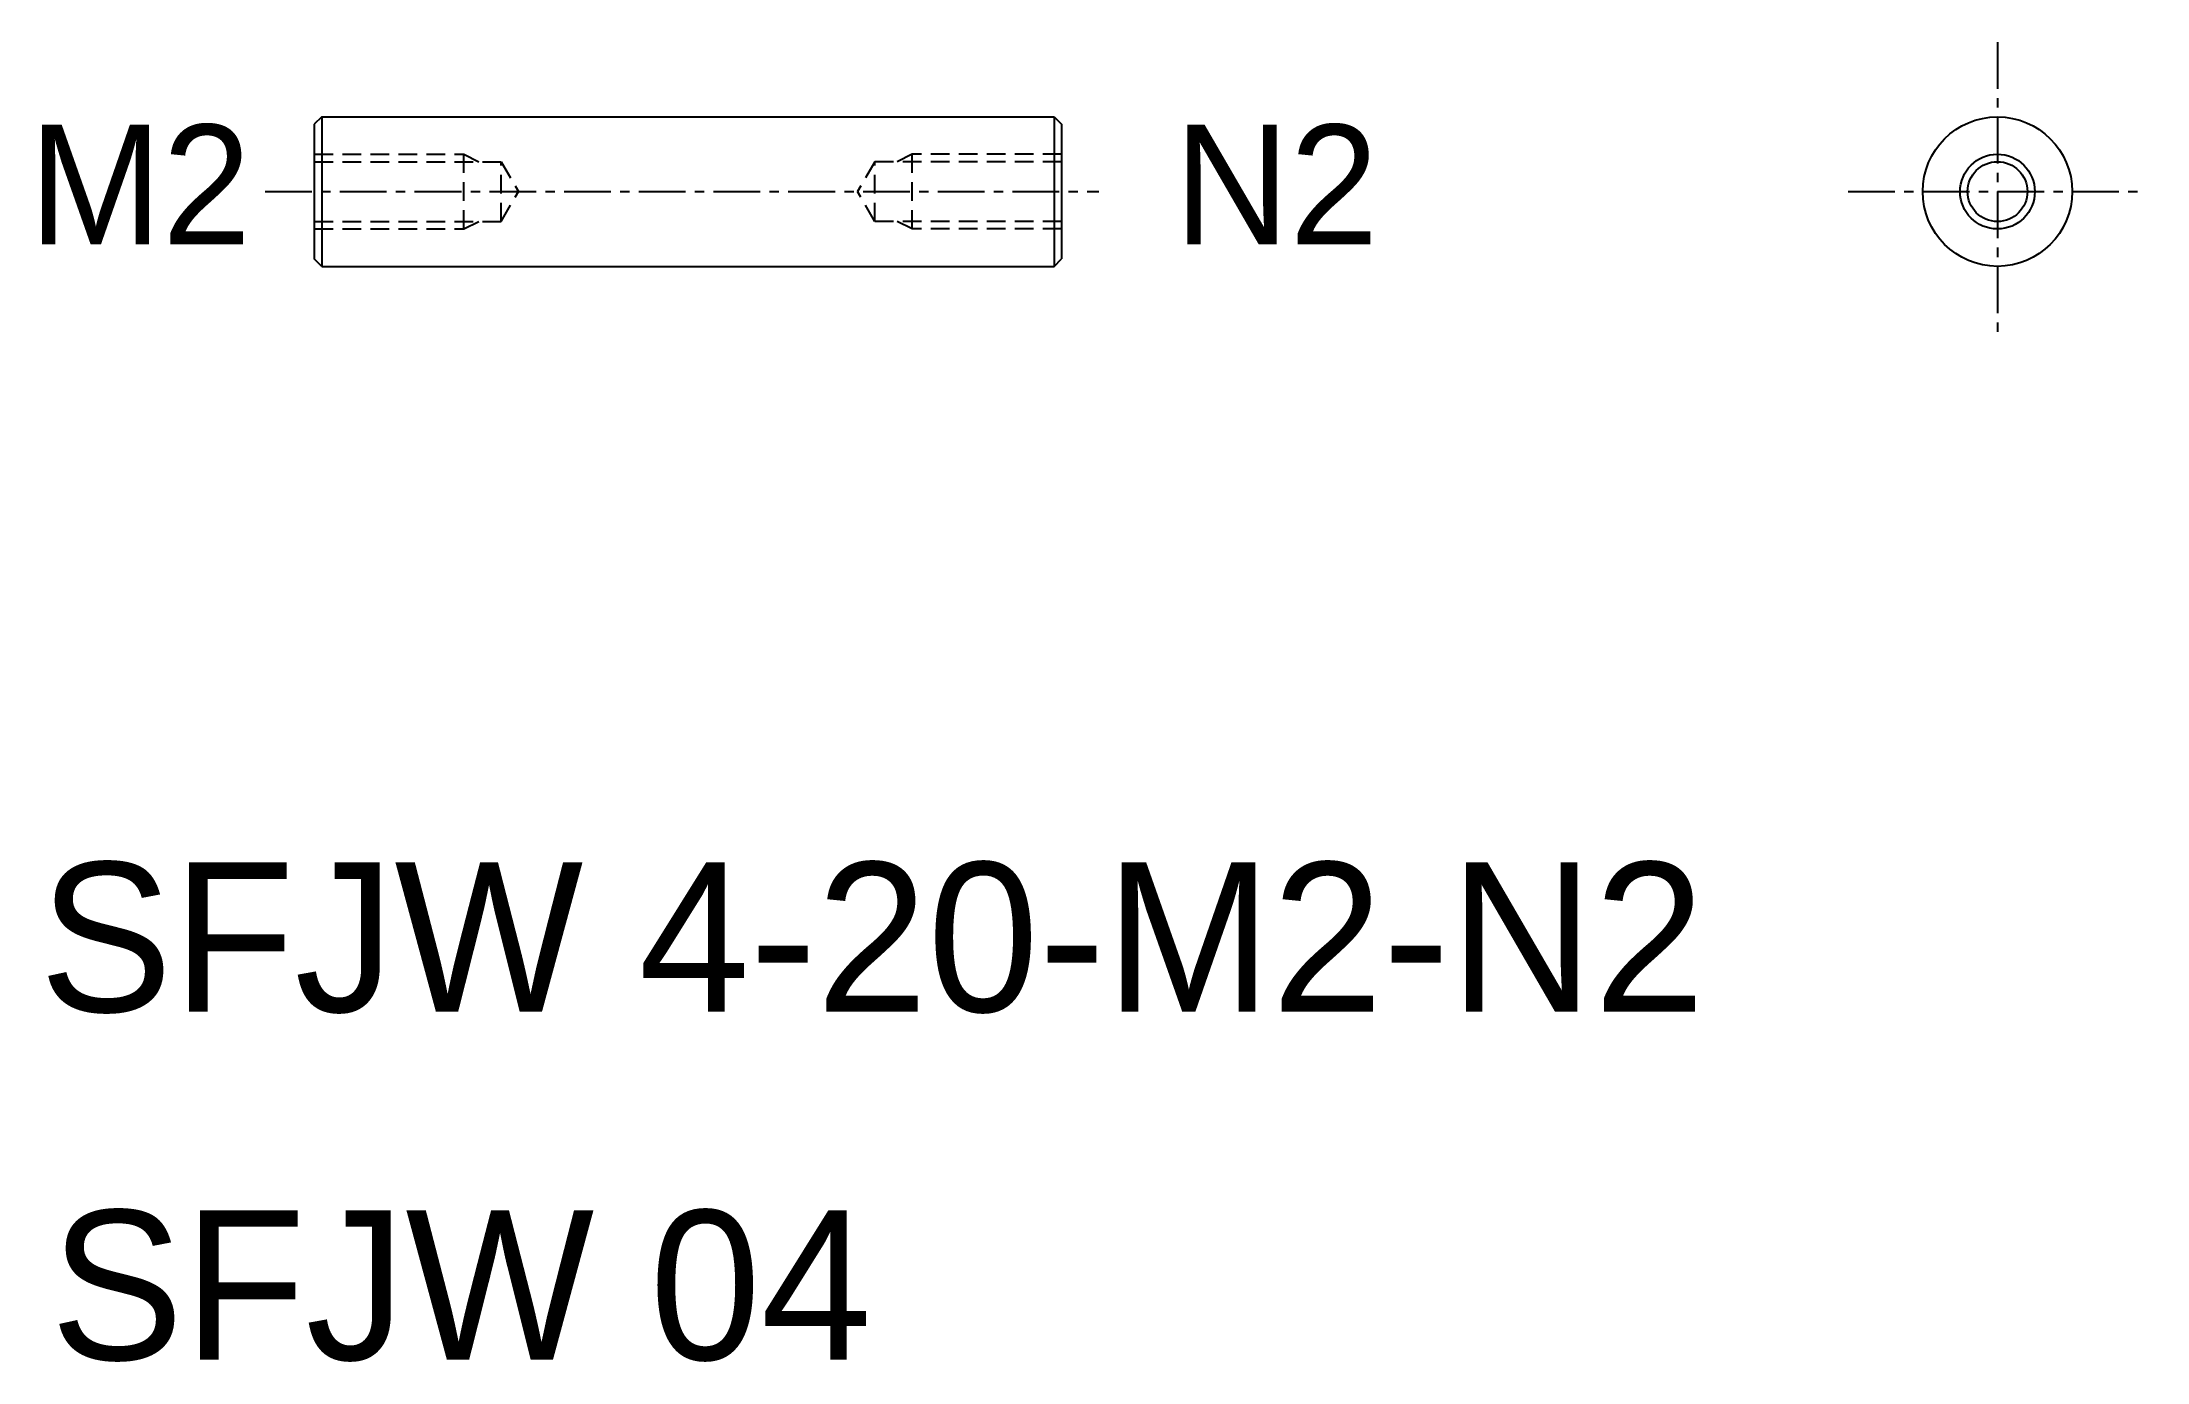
# Model space of a CAD drawing. Extents: x 64.6 to 120.9, y 69.7 to 105.
import ezdxf

# ---------------------------------------------------------------- set-up
doc = ezdxf.new("R2010")
doc.units = 0
doc.linetypes.add('CENTER', pattern=[2, 1.25, -0.25, 0.25, -0.25])
doc.linetypes.add('DASHED', pattern=[0.75, 0.5, -0.25])
doc.layers.get('0').update_dxf_attribs({"linetype": 'CONTINUOUS'})
doc.layers.add('CENTER', color=1, linetype='CENTER')

msp = doc.modelspace()

# ---------------------------------------------------------------- linework, layer by layer
at = {"color": 7, "linetype": 'CONTINUOUS'}
for p, q in [((72.096, 103.043), (71.896, 102.843)), ((71.896, 102.843), (71.896, 99.243)), ((72.096, 103.043), (72.096, 99.043)), ((72.096, 103.043), (91.696, 103.043)), ((91.696, 103.043), (91.696, 99.043)), ((91.696, 103.043), (91.896, 102.843)), ((91.896, 102.843), (91.896, 99.243)), ((72.096, 99.043), (71.896, 99.243)), ((91.696, 99.043), (91.896, 99.243)), ((72.096, 99.043), (91.696, 99.043))]:
    msp.add_line(p, q, dxfattribs=at)
at = {"color": 3, "linetype": 'DASHED'}
for p, q in [((71.897, 102.043), (75.897, 102.043)), ((75.897, 100.043), (75.897, 102.043)), ((75.897, 102.043), (76.297, 101.843)), ((87.896, 102.043), (87.496, 101.843)), ((91.896, 102.043), (87.896, 102.043)), ((87.896, 100.043), (87.896, 102.043)), ((71.897, 101.843), (76.897, 101.843)), ((76.897, 100.243), (76.897, 101.843)), ((76.897, 101.843), (77.358, 101.043)), ((86.896, 101.843), (86.434, 101.043)), ((91.896, 101.843), (86.896, 101.843)), ((86.896, 100.243), (86.896, 101.843)), ((76.897, 100.243), (77.358, 101.043)), ((86.896, 100.243), (86.434, 101.043)), ((71.897, 100.243), (76.897, 100.243)), ((71.897, 100.043), (75.897, 100.043)), ((75.897, 100.043), (76.297, 100.243)), ((91.896, 100.243), (86.896, 100.243)), ((87.896, 100.043), (87.496, 100.243)), ((91.896, 100.043), (87.896, 100.043))]:
    msp.add_line(p, q, dxfattribs=at)
at = {"color": 7, "linetype": 'CONTINUOUS'}
for radius in [2, 1]:
    msp.add_circle((116.942, 101.043), radius, dxfattribs=at)
at = {"color": 3, "linetype": 'CONTINUOUS'}
msp.add_circle((116.942, 101.043), 0.8, dxfattribs=at)
at = {"layer": 'CENTER', "color": 1, "linetype": 'CENTER'}
for p, q in [((116.942, 105.043), (116.942, 97.043)), ((70.581, 101.043), (92.896, 101.043)), ((112.942, 101.043), (120.942, 101.043))]:
    msp.add_line(p, q, dxfattribs=at)

# ---------------------------------------------------------------- texts
at = {"color": 7, "linetype": 'CONTINUOUS'}
for s, height, p in [('M2', 3.2, (64.259, 99.635)), ('N2', 3.2, (94.907, 99.635)), ('SFJW 4-20-M2-N2', 4, (64.533, 79.097)), ('SFJW 04', 4, (64.827, 69.786))]:
    msp.add_text(s, height=height, dxfattribs=at).set_placement(p)

doc.saveas('drawing.dxf')
